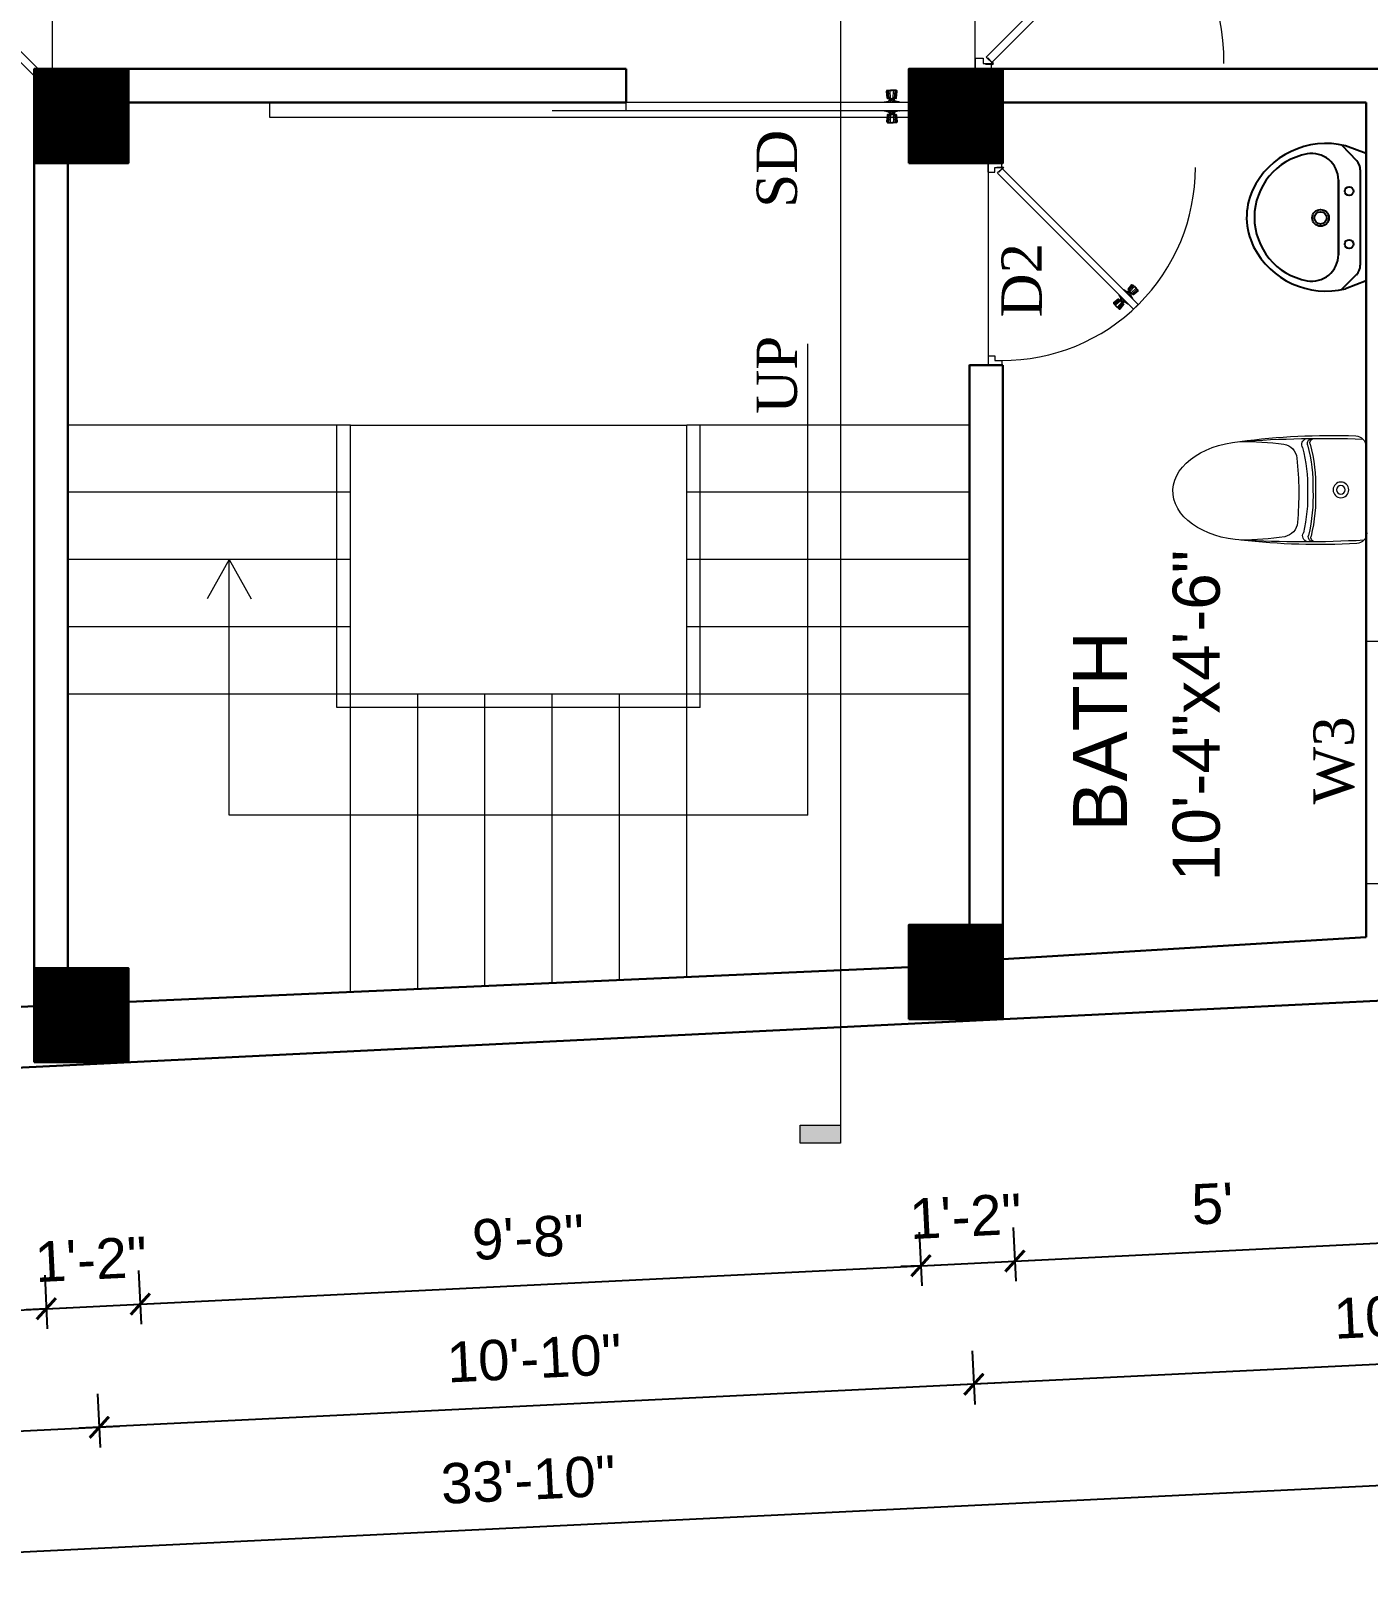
# Model space of a CAD drawing. Header units: inches. Extents: x -4737 to 13205, y 2479 to 13285.
# Drawn here: x -4536.9 to -4338.1, y 11182.7 to 11411.5 of the extents above; entities that cross this region are included whole.
import ezdxf
from ezdxf.enums import TextEntityAlignment as Align

# ---------------------------------------------------------------- set-up
doc = ezdxf.new("R2010")
doc.units = ezdxf.units.IN
doc.header["$MEASUREMENT"] = 0
doc.linetypes.add('HIDDEN2', pattern=[0.1875, 0.125, -0.0625])
for name, color, linetype, lineweight in [('A-FURN', 9, 'Continuous', 5), ('Door', 205, 'Continuous', 13), ('hatch-.09', 8, 'Continuous', 9), ('Label', 7, 'Continuous', 13), ('ns_DIMS', 1, 'Continuous', 0), ('ns_DIMS @ 1', 1, 'Continuous', 0), ('ns_TEXT', 7, 'Continuous', 13), ('PUERTAS', 7, 'Continuous', 9), ('stair', 201, 'Continuous', 13), ('Text', 7, 'Continuous', 13), ('WALL', 12, 'Continuous', 30), ('wall2', 1, 'Continuous', 15)]:
    doc.layers.add(name, color=color, linetype=linetype, lineweight=lineweight)
doc.layers.add('furniture', color=253, linetype='Continuous')
doc.styles.add('arial 1000', font='arial.ttf')
doc.styles.add('dim', font='arial.ttf', dxfattribs={"height": 7})
doc.styles.get("Standard").update_dxf_attribs({"font": 'arial.ttf'})
doc.styles.add('Tahoma', font='tahoma.ttf')
doc.dimstyles.new("1-8'", dxfattribs={"dimtxt": 6, "dimasz": 3, "dimexe": 3, "dimexo": 6, "dimgap": 4, "dimtad": 1, "dimdec": 0, "dimzin": 0, "dimdsep": 46, "dimlunit": 4, "dimtxsty": 'arial 1000', "dimblk": 'ARCHTICK', "dimcen": 8, "dimdle": 3, "dimclrt": 7, "dimazin": 0, "dimtfac": 1, "dimtdec": 0, "dimtix": 1, "dimtmove": 2, "dimatfit": 3, "dimfxl": 5, "dimfxlon": 1, "dimarcsym": 0})

# ---------------------------------------------------------------- blocks, each defined once
blk = doc.blocks.new('2ft6in')
at = {"layer": 'PUERTAS', "color": 2}
for p, q in [((0.84, 2.1), (21.02, 22.28)), ((21.71, 21.6), (1.47, 1.37)), ((18.33, 21.76), (18.31, 21.77)), ((21.71, 21.6), (21.02, 22.28)), ((21.18, 18.9), (21.2, 18.89)), ((0, 2), (0, 0)), ((0.6, 2), (0, 2)), ((1.33, 0), (0, 0)), ((0.6, 1.26), (0.6, 2.04)), ((0.67, 1.26), (0.6, 1.26)), ((0.67, 1.26), (0.67, 2.01)), ((0.67, 1), (0.67, 1.26)), ((1.33, 1), (0.67, 1)), ((1.31, 1.53), (0.79, 2.06)), ((1.36, 1.58), (0.81, 2.12)), ((1.36, 1.58), (1.31, 1.53)), ((1.47, 1.37), (1.31, 1.53)), ((1.33, 0), (1.33, 1)), ((28.67, 0), (28.67, 1)), ((28.67, 1), (29.33, 1)), ((28.67, 0), (30, 0)), ((29.33, 1), (29.33, 2)), ((29.33, 2), (30, 2)), ((30, 0), (30, 2))]:
    blk.add_line(p, q, dxfattribs=at)
at = {"layer": 'PUERTAS', "color": 8}
for p, q in [((18.81, 20.78), (18.04, 21.4)), ((18.86, 20.83), (18.08, 21.46)), ((18.95, 20.92), (18.2, 21.58)), ((18.44, 21.9), (18.31, 21.77)), ((19.07, 21.03), (18.34, 21.72)), ((18.44, 21.9), (18.56, 22.02)), ((18.58, 22.01), (18.56, 22.02)), ((19.3, 21.26), (18.61, 22)), ((19.42, 21.38), (18.75, 22.14)), ((19.51, 21.48), (18.88, 22.26)), ((18.91, 20.27), (19.19, 20.69)), ((19.55, 21.53), (18.93, 22.3)), ((19.13, 20.8), (19.03, 20.9)), ((19.15, 20.82), (19.05, 20.92)), ((19.09, 20.44), (19.25, 20.76)), ((19.19, 20.87), (19.1, 20.96)), ((19.25, 20.93), (19.16, 21.02)), ((19.28, 20.63), (19.32, 20.83)), ((19.4, 21.08), (19.31, 21.17)), ((19.47, 21.15), (19.38, 21.24)), ((19.43, 20.78), (19.4, 20.9)), ((19.51, 21.19), (19.42, 21.28)), ((19.55, 20.91), (19.43, 20.94)), ((19.53, 21.21), (19.44, 21.3)), ((19.7, 21.06), (19.51, 21.01)), ((19.89, 21.24), (19.58, 21.08)), ((20.07, 21.42), (19.64, 21.15)), ((20.85, 20.64), (20.57, 20.22)), ((19.69, 19.49), (20.12, 19.76)), ((19.87, 19.67), (20.18, 19.83)), ((20.06, 19.85), (20.25, 19.9)), ((20.21, 20), (20.33, 19.97)), ((20.21, 19.38), (20.83, 18.61)), ((20.23, 19.7), (20.32, 19.61)), ((20.25, 19.72), (20.34, 19.63)), ((20.25, 19.43), (20.88, 18.65)), ((20.29, 19.76), (20.38, 19.67)), ((20.33, 20.13), (20.36, 20.01)), ((20.34, 19.53), (21, 18.77)), ((20.36, 19.83), (20.45, 19.74)), ((20.48, 20.28), (20.44, 20.08)), ((20.46, 19.64), (21.14, 18.91)), ((20.5, 19.98), (20.6, 19.89)), ((20.67, 20.47), (20.51, 20.15)), ((20.57, 20.04), (20.66, 19.95)), ((20.61, 20.09), (20.7, 19.99)), ((20.63, 20.11), (20.72, 20.01)), ((20.69, 19.87), (21.42, 19.19)), ((20.81, 19.99), (21.56, 19.33)), ((20.9, 20.08), (21.68, 19.45)), ((20.95, 20.13), (21.72, 19.51)), ((21.32, 19.01), (21.2, 18.89)), ((21.32, 19.01), (21.44, 19.14)), ((21.43, 19.15), (21.44, 19.14)), ((0, 0), (30, 0))]:
    blk.add_line(p, q, dxfattribs=at)
at = {"layer": 'PUERTAS', "color": 1}
for p, q in [((18.06, 21.44), (18.48, 21.86)), ((18.74, 20.79), (18.06, 21.34)), ((18.08, 21.51), (18.45, 21.88)), ((18.11, 21.49), (18.08, 21.51)), ((18.82, 22.25), (18.45, 21.88)), ((18.9, 22.28), (18.48, 21.86)), ((18.84, 22.23), (18.82, 22.25)), ((18.83, 20.8), (19.18, 21.15)), ((18.92, 20.89), (18.93, 20.88)), ((19.54, 21.59), (18.99, 22.27)), ((19.02, 20.88), (19.24, 21.1)), ((19.12, 20.8), (19.03, 20.89)), ((19.1, 20.7), (19.11, 20.69)), ((19.1, 20.6), (19.1, 20.6)), ((19.11, 20.79), (19.33, 21.01)), ((19.54, 21.5), (19.18, 21.15)), ((19.45, 21.31), (19.24, 21.1)), ((19.55, 21.22), (19.33, 21.01)), ((19.45, 21.41), (19.45, 21.41)), ((19.54, 21.22), (19.45, 21.31)), ((19.64, 21.23), (19.64, 21.23)), ((19.74, 21.24), (19.73, 21.23)), ((20.12, 21.49), (19.74, 21.24)), ((20.22, 21.48), (20.22, 21.49)), ((20.91, 20.7), (20.66, 20.31)), ((20.91, 20.8), (20.91, 20.79)), ((18.84, 20.21), (19.1, 20.6)), ((18.85, 20.11), (18.84, 20.12)), ((19.53, 19.43), (19.54, 19.42)), ((19.64, 19.42), (20.02, 19.67)), ((20.02, 19.67), (20.03, 19.68)), ((20.12, 19.68), (20.12, 19.68)), ((20.21, 19.69), (20.43, 19.9)), ((20.22, 19.41), (20.57, 19.76)), ((20.22, 19.69), (20.31, 19.6)), ((20.22, 19.32), (20.76, 18.64)), ((20.31, 19.6), (20.52, 19.81)), ((20.31, 19.5), (20.31, 19.5)), ((20.65, 20.12), (20.43, 19.9)), ((20.74, 20.03), (20.52, 19.81)), ((20.93, 20.11), (20.57, 19.76)), ((20.64, 20.11), (20.73, 20.02)), ((20.66, 20.31), (20.65, 20.31)), ((20.65, 20.21), (20.65, 20.22)), ((20.84, 20.02), (20.83, 20.03)), ((20.86, 18.63), (21.28, 19.05)), ((20.91, 18.68), (20.94, 18.66)), ((20.94, 18.66), (21.31, 19.03)), ((21.02, 20.12), (21.7, 19.57)), ((21.7, 19.47), (21.28, 19.05)), ((21.67, 19.4), (21.31, 19.03)), ((21.65, 19.42), (21.67, 19.4))]:
    blk.add_line(p, q, dxfattribs=at)
at = {"layer": 'PUERTAS', "color": 2}
for radius in [0.129, 0.0627]:
    blk.add_circle((0.68, 2.14), radius, dxfattribs=at)
at = {"layer": 'PUERTAS', "color": 8}
blk.add_arc((0.68, 2.14), 28.65, 359.7285, 90.0333, dxfattribs=at)
at = {"layer": 'PUERTAS', "color": 1}
for centre, start, end in [((18.78, 20.84), 231.0764, 315), ((18.94, 22.23), 38.9236, 135), ((18.97, 20.93), 225, 315), ((19.16, 20.74), 135, 219.7428), ((19.06, 20.65), 315, 39.7428), ((19.4, 21.36), 315, 45), ((19.49, 21.55), 315, 38.9236), ((19.6, 21.18), 50.2572, 135), ((19.68, 21.28), 230.2572, 315), ((20.17, 21.44), 45, 135), ((20.87, 20.75), 315, 45), ((18.89, 20.16), 135, 225), ((19.59, 19.47), 225, 315), ((20.07, 19.63), 50.2572, 135), ((20.16, 19.73), 230.2572, 315), ((20.27, 19.36), 135, 218.9236), ((20.35, 19.55), 135, 225), ((20.7, 20.26), 135, 219.7428), ((20.6, 20.17), 315, 39.7428), ((20.78, 19.98), 45, 135), ((20.82, 18.68), 218.9236, 315), ((20.98, 20.07), 51.0764, 135), ((21.65, 19.52), 315, 51.0764)]:
    blk.add_arc(centre, 0.0667, start, end, dxfattribs=at)
blk = doc.blocks.new('*U33')
at = {"color": 3, "xscale": -1}
blk.add_blockref('2ft6in', (42, 0), dxfattribs=at)
blk = doc.blocks.new('3ft')
at = {"layer": 'PUERTAS', "color": 2}
for p, q in [((1.01, 2.52), (25.23, 26.74)), ((26.05, 25.92), (1.77, 1.64)), ((21.99, 26.11), (21.98, 26.13)), ((26.05, 25.92), (25.23, 26.74)), ((25.42, 22.68), (25.43, 22.67)), ((0, 2.4), (0, 0)), ((0.72, 2.4), (0, 2.4)), ((0.72, 1.52), (0.72, 2.44)), ((0.8, 1.52), (0.8, 2.41)), ((1.57, 1.84), (0.94, 2.47)), ((1.63, 1.89), (0.97, 2.55)), ((35.2, 1.2), (35.2, 2.4)), ((35.2, 2.4), (36, 2.4)), ((36, 0), (36, 2.4)), ((1.6, 0), (0, 0)), ((0.8, 1.52), (0.72, 1.52)), ((0.8, 1.2), (0.8, 1.52)), ((1.6, 1.2), (0.8, 1.2)), ((1.63, 1.89), (1.57, 1.84)), ((1.77, 1.64), (1.57, 1.84)), ((1.6, 0), (1.6, 1.2)), ((34.4, 0), (34.4, 1.2)), ((34.4, 1.2), (35.2, 1.2)), ((34.4, 0), (36, 0))]:
    blk.add_line(p, q, dxfattribs=at)
at = {"layer": 'PUERTAS', "color": 8}
for p, q in [((22.57, 24.94), (21.65, 25.68)), ((22.63, 24.99), (21.69, 25.75)), ((22.74, 25.1), (21.84, 25.9)), ((22.13, 26.28), (21.98, 26.13)), ((22.88, 25.24), (22.01, 26.06)), ((22.13, 26.28), (22.27, 26.42)), ((22.29, 26.41), (22.27, 26.42)), ((23.16, 25.52), (22.34, 26.39)), ((23.3, 25.66), (22.5, 26.56)), ((23.41, 25.77), (22.65, 26.71)), ((23.46, 25.83), (22.72, 26.75)), ((23.11, 25.12), (22.99, 25.23)), ((23.28, 25.3), (23.17, 25.41)), ((23.36, 25.37), (23.25, 25.49)), ((23.41, 25.43), (23.3, 25.54)), ((23.44, 25.45), (23.33, 25.56)), ((23.64, 25.27), (23.41, 25.22)), ((23.87, 25.49), (23.49, 25.3)), ((24.08, 25.71), (23.57, 25.38)), ((22.69, 24.32), (23.02, 24.83)), ((22.95, 24.96), (22.84, 25.07)), ((22.98, 24.99), (22.86, 25.1)), ((23.03, 25.04), (22.91, 25.15)), ((22.91, 24.53), (23.1, 24.91)), ((23.13, 24.76), (23.18, 24.99)), ((23.31, 24.94), (23.28, 25.08)), ((23.46, 25.09), (23.32, 25.13)), ((23.63, 23.38), (24.14, 23.72)), ((23.84, 23.6), (24.22, 23.79)), ((24.07, 23.82), (24.3, 23.88)), ((24.25, 24), (24.39, 23.97)), ((24.25, 23.26), (24.99, 22.34)), ((24.27, 23.64), (24.38, 23.53)), ((24.3, 23.67), (24.41, 23.56)), ((24.3, 23.32), (25.06, 22.38)), ((24.35, 23.72), (24.46, 23.61)), ((24.4, 24.15), (24.43, 24.01)), ((24.41, 23.43), (25.2, 22.53)), ((24.43, 23.8), (24.54, 23.69)), ((24.58, 24.33), (24.52, 24.1)), ((24.55, 23.57), (25.37, 22.7)), ((24.6, 23.97), (24.72, 23.86)), ((24.8, 24.56), (24.61, 24.18)), ((25.02, 24.77), (24.68, 24.26)), ((24.68, 24.05), (24.79, 23.94)), ((24.73, 24.1), (24.85, 23.99)), ((24.76, 24.13), (24.87, 24.02)), ((24.83, 23.85), (25.7, 23.03)), ((24.97, 23.99), (25.87, 23.2)), ((25.08, 24.1), (26.02, 23.34)), ((25.14, 24.15), (26.06, 23.41)), ((25.58, 22.82), (25.73, 22.97)), ((25.72, 22.98), (25.73, 22.97)), ((25.58, 22.82), (25.43, 22.67)), ((0, 0), (36, 0))]:
    blk.add_line(p, q, dxfattribs=at)
at = {"layer": 'PUERTAS', "color": 1}
for p, q in [((21.67, 25.73), (22.17, 26.23)), ((22.49, 24.95), (21.67, 25.61)), ((21.7, 25.82), (22.14, 26.26)), ((21.73, 25.79), (21.7, 25.82)), ((22.58, 26.7), (22.14, 26.26)), ((22.67, 26.73), (22.17, 26.23)), ((22.61, 26.67), (22.58, 26.7)), ((22.6, 24.96), (23.02, 25.38)), ((23.45, 25.91), (22.79, 26.73)), ((22.82, 25.06), (23.08, 25.32)), ((22.93, 24.94), (23.19, 25.21)), ((23.44, 25.81), (23.02, 25.38)), ((23.34, 25.58), (23.08, 25.32)), ((23.46, 25.47), (23.19, 25.21)), ((23.33, 25.7), (23.34, 25.69)), ((23.45, 25.46), (23.33, 25.57)), ((23.57, 25.47), (23.57, 25.47)), ((24.15, 25.79), (23.68, 25.48)), ((23.68, 25.48), (23.68, 25.48)), ((24.27, 25.78), (24.26, 25.79)), ((22.61, 24.25), (22.92, 24.72)), ((22.62, 24.13), (22.61, 24.14)), ((22.7, 25.07), (22.71, 25.06)), ((22.94, 24.95), (22.83, 25.07)), ((22.92, 24.72), (22.92, 24.72)), ((22.93, 24.84), (22.93, 24.83)), ((23.44, 23.31), (23.45, 23.3)), ((23.56, 23.3), (24.03, 23.61)), ((24.03, 23.61), (24.03, 23.62)), ((24.14, 23.62), (24.14, 23.62)), ((24.25, 23.62), (24.51, 23.89)), ((24.26, 23.29), (24.69, 23.71)), ((24.26, 23.63), (24.37, 23.52)), ((24.26, 23.18), (24.92, 22.37)), ((24.37, 23.52), (24.63, 23.77)), ((24.37, 23.4), (24.37, 23.4)), ((24.78, 24.15), (24.51, 23.89)), ((24.89, 24.03), (24.63, 23.77)), ((25.11, 24.14), (24.69, 23.71)), ((24.77, 24.14), (24.88, 24.03)), ((24.79, 24.38), (24.78, 24.37)), ((24.78, 24.26), (24.78, 24.26)), ((25.1, 24.84), (24.79, 24.38)), ((25, 24.03), (25, 24.03)), ((25.09, 24.96), (25.1, 24.95)), ((25.22, 24.14), (26.03, 23.48)), ((26.04, 23.37), (25.54, 22.86)), ((26.01, 23.27), (25.57, 22.83)), ((25.98, 23.3), (26.01, 23.27)), ((25.04, 22.36), (25.54, 22.86)), ((25.1, 22.42), (25.13, 22.39)), ((25.13, 22.39), (25.57, 22.83))]:
    blk.add_line(p, q, dxfattribs=at)
at = {"layer": 'PUERTAS', "color": 2}
for radius in [0.155, 0.0752]:
    blk.add_circle((0.82, 2.56), radius, dxfattribs=at)
at = {"layer": 'PUERTAS', "color": 8}
blk.add_arc((0.82, 2.56), 34.38, 359.7285, 90.0333, dxfattribs=at)
at = {"layer": 'PUERTAS', "color": 1}
for centre, start, end in [((22.73, 26.68), 38.9236, 135), ((23.28, 25.63), 315, 45), ((23.39, 25.86), 315, 38.9236), ((23.51, 25.41), 50.2572, 135), ((23.62, 25.53), 230.2572, 315), ((24.2, 25.73), 45, 135), ((22.54, 25.01), 231.0764, 315), ((22.67, 24.2), 135, 225), ((22.77, 25.12), 225, 315), ((22.99, 24.89), 135, 219.7428), ((22.87, 24.78), 315, 39.7428), ((23.51, 23.36), 225, 315), ((24.09, 23.56), 50.2572, 135), ((24.2, 23.68), 230.2572, 315), ((24.32, 23.23), 135, 218.9236), ((24.42, 23.46), 135, 225), ((24.84, 24.31), 135, 219.7428), ((24.72, 24.21), 315, 39.7428), ((24.94, 23.98), 45, 135), ((25.04, 24.89), 315, 45), ((25.17, 24.08), 51.0764, 135), ((25.98, 23.42), 315, 51.0764), ((24.98, 22.42), 218.9236, 315)]:
    blk.add_arc(centre, 0.08, start, end, dxfattribs=at)
blk = doc.blocks.new('*U36')
at = {"color": 3}
blk.add_blockref('3ft', (0, 0), dxfattribs=at)
blk = doc.blocks.new('A$C2BC6131C')
at = {"layer": 'A-FURN', "color": 8}
for p in [(0, 163.5), (0, -163.5)]:
    blk.add_line(p, (0, 0), dxfattribs=at)
for radius in [29.6, 16.1]:
    blk.add_circle((95.9, 0), radius, dxfattribs=at)
for centre, radius, start, end in [((40, 163.5), 40, 92.59988, 180), ((197, -4116.4), 4311.6, 86.30057, 92.47118), ((155.1, -2371.3), 2577.4, 82.86641, 92.59988), ((201.9, 176.4), 18.8, 342.35932, 95.93155), ((192.7, 178.4), 18.2, 343.38126, 66.47238), ((217.8, 172), 24.1, 332.20328, 71.94045), ((320.7, 115.7), 60, 100.47011, 174.60795), ((468.5, -913.5), 1099.7, 89.65189, 98.29697), ((793.4, 23.7), 602, 165.61847, 182.25332), ((793.4, 23.7), 592, 165.61847, 182.25332), ((773.9, 23.7), 552, 165.61847, 182.45753), ((1633.1, -8.2), 1378.2, 174.60795, 179.65911), ((1633.1, 8.2), 1378.2, 180.34089, 185.39205), ((793.4, -23.7), 602, 177.74668, 194.38153), ((793.4, -23.7), 592, 177.74668, 194.38153), ((773.9, -23.7), 552, 177.54247, 194.38153), ((40, -163.5), 40, 180, 267.40012), ((201.9, -176.4), 18.8, 264.06845, 17.64068), ((192.7, -178.4), 18.2, 293.52762, 16.61874), ((217.8, -172), 24.1, 288.05955, 27.79672), ((320.7, -115.7), 60, 185.39205, 259.52989), ((197, 4116.4), 4311.6, 267.52882, 273.69943), ((155.1, 2371.3), 2577.4, 267.40012, 277.13359), ((468.5, 913.5), 1099.7, 261.70303, 270.34811)]:
    blk.add_arc(centre, radius, start, end, dxfattribs=at)
blk.add_ellipse((440.7, 0), major_axis=(-289.3, 0), ratio=0.648116, start_param=1.570796, end_param=4.592942, dxfattribs=at)
blk = doc.blocks.new('A$C2C8E2855')
at = {"color": 3}
for p, q in [((76.7, -153.7), (18.7, -208.2)), ((49.5, -117.7), (20, -196.2)), ((530.2, -117.7), (49.5, -117.7)), ((52.4, -117.7), (529.2, -117.7)), ((110.9, -140.2), (470.9, -140.2)), ((506.5, -155.1), (563.4, -212.8)), ((530.2, -117.7), (559.7, -196.2)), ((149.1, -222.9), (431, -222.9)), ((431, -222.9), (149.1, -222.9))]:
    blk.add_line(p, q, dxfattribs=at)
for centre, radius in [((190.8, -182.7), 16.3), ((390.8, -182.7), 16.3), ((292.2, -290.1), 31.6), ((292.2, -290.1), 23)]:
    blk.add_circle(centre, radius, dxfattribs=at)
for centre, radius, start, end in [((110.9, -190.2), 50, 90, 133.18096), ((470.9, -190.2), 50, 44.56072, 90), ((318.3, -269.6), 307.1, 166.17513, 244.72963), ((149.1, -322.9), 100, 90, 190.56023), ((261.4, -269.6), 307.1, 297.06391, 13.82487), ((431, -322.9), 100, 349.43977, 90), ((290.1, -296.6), 243.4, 190.56023, 349.43977), ((289.7, -319.1), 250.2, 245.80711, 296.46282), ((318.3, -269.6), 307.1, 266.58899, 266.59358)]:
    blk.add_arc(centre, radius, start, end, dxfattribs=at)
at = {"color": 3, "width": 0.8, "flags": 9}
for tag in ['XSIZE', 'YSIZE']:
    blk.add_attdef(tag, (289.9, -117.7), '', height=0.5, dxfattribs=at)
blk = doc.blocks.new('*U53')
blk.add_hatch(color=256).paths.add_polyline_path([(-7.7473, 0.125), (-7.6914, 0.125), (-7.6914, 0), (-7.7473, 0)])
at = {"linetype": 'HIDDEN2', "ltscale": 100}
blk.add_line((-0.3125, 0), (-7.7473, 0), dxfattribs=at)
blk.add_lwpolyline([(-7.7473, 0.125), (-7.6914, 0.125), (-7.6914, 0), (-7.7473, 0)], close=True)
at = {"style": 'Tahoma', "flags": 8}
blk.add_attdef('VIEWNUMBER', text='', height=0.125, dxfattribs=at).set_placement((0, 0), align=Align.BOTTOM_CENTER)
blk.add_attdef('SHEETNUMBER', text='', height=0.125, dxfattribs=at).set_placement((0, -0.0625), align=Align.TOP_CENTER)
blk = doc.blocks.new('_ArchTick')
at = {"color": 0, "const_width": 0.15}
blk.add_lwpolyline([(-0.5, -0.5), (0.5, 0.5)], dxfattribs=at)
blk = doc.blocks.new('*D1210')
at = {"layer": 'Defpoints', "color": 0, "transparency": 16777216}
for p in [(-4536.36, 11258.17), (-4654.87, 11251.65), (-4534.56, 11221.53)]:
    blk.add_point(p, dxfattribs=at)
at = {"layer": 'ns_DIMS', "color": 0, "lineweight": -2, "transparency": 16777216}
for p, q in [((-4534.8, 11226.52), (-4534.41, 11218.53)), ((-4656.1, 11215.54), (-4531.56, 11221.68)), ((-4653.35, 11220.68), (-4652.95, 11212.69))]:
    blk.add_line(p, q, dxfattribs=at)
at = {"layer": 'ns_DIMS', "color": 0, "lineweight": -2, "transparency": 16777216, "xscale": 3, "yscale": 3, "zscale": 3}
for p, rotation in [((-4534.56, 11221.53), 2.820296018542306), ((-4653.1, 11215.69), 182.8202960185423)]:
    blk.add_blockref('_ArchTick', p, dxfattribs=dict(at, rotation=rotation))
at = {"layer": 'ns_DIMS', "color": 7, "transparency": 16777216, "insert": (-4594.18, 11225.67), "char_height": 6, "attachment_point": 5, "rotation": 2.8203, "style": 'arial 1000'}
blk.add_mtext('9\'-11"', dxfattribs=at)
blk = doc.blocks.new('*D1211')
at = {"layer": 'Defpoints', "color": 0, "transparency": 16777216}
for p in [(-4536.36, 11258.17), (-4522.36, 11258.17), (-4520.59, 11222.22)]:
    blk.add_point(p, dxfattribs=at)
at = {"layer": 'ns_DIMS', "color": 0, "lineweight": -2, "transparency": 16777216}
for p, q in [((-4534.8, 11226.52), (-4534.41, 11218.53)), ((-4520.84, 11227.21), (-4520.45, 11219.22)), ((-4534.56, 11221.53), (-4537.56, 11221.38)), ((-4534.56, 11221.53), (-4520.59, 11222.22)), ((-4520.59, 11222.22), (-4517.6, 11222.37))]:
    blk.add_line(p, q, dxfattribs=at)
at = {"layer": 'ns_DIMS', "color": 0, "lineweight": -2, "transparency": 16777216, "xscale": 3, "yscale": 3, "zscale": 3}
for p, rotation in [((-4534.56, 11221.53), 2.820296018542328), ((-4520.59, 11222.22), 182.8202960185423)]:
    blk.add_blockref('_ArchTick', p, dxfattribs=dict(at, rotation=rotation))
at = {"layer": 'ns_DIMS', "color": 7, "transparency": 16777216, "insert": (-4527.92, 11228.88), "char_height": 6, "attachment_point": 5, "rotation": 2.8203, "style": 'arial 1000'}
blk.add_mtext('1\'-2"', dxfattribs=at)
blk = doc.blocks.new('*D1212')
at = {"layer": 'Defpoints', "color": 0, "transparency": 16777216}
for p in [(-4406.36, 11264.58), (-4522.36, 11258.17), (-4404.56, 11227.93)]:
    blk.add_point(p, dxfattribs=at)
at = {"layer": 'ns_DIMS', "color": 0, "lineweight": -2, "transparency": 16777216}
for p, q in [((-4404.8, 11232.93), (-4404.41, 11224.94)), ((-4523.59, 11222.07), (-4401.56, 11228.08)), ((-4520.84, 11227.21), (-4520.45, 11219.22))]:
    blk.add_line(p, q, dxfattribs=at)
at = {"layer": 'ns_DIMS', "color": 0, "lineweight": -2, "transparency": 16777216, "xscale": 3, "yscale": 3, "zscale": 3}
for p, rotation in [((-4404.56, 11227.93), 2.820296018542306), ((-4520.59, 11222.22), 182.8202960185423)]:
    blk.add_blockref('_ArchTick', p, dxfattribs=dict(at, rotation=rotation))
at = {"layer": 'ns_DIMS', "color": 7, "transparency": 16777216, "insert": (-4462.92, 11232.13), "char_height": 6, "attachment_point": 5, "rotation": 2.8203, "style": 'arial 1000'}
blk.add_mtext('9\'-8"', dxfattribs=at)
blk = doc.blocks.new('*D1213')
at = {"layer": 'Defpoints', "color": 0, "transparency": 16777216}
for p in [(-4406.36, 11264.58), (-4392.36, 11264.58), (-4390.59, 11228.62)]:
    blk.add_point(p, dxfattribs=at)
at = {"layer": 'ns_DIMS', "color": 0, "lineweight": -2, "transparency": 16777216}
for p, q in [((-4404.8, 11232.93), (-4404.41, 11224.94)), ((-4390.84, 11233.62), (-4390.45, 11225.63)), ((-4404.56, 11227.93), (-4407.56, 11227.79)), ((-4404.56, 11227.93), (-4390.59, 11228.62)), ((-4390.59, 11228.62), (-4387.6, 11228.77))]:
    blk.add_line(p, q, dxfattribs=at)
at = {"layer": 'ns_DIMS', "color": 0, "lineweight": -2, "transparency": 16777216, "xscale": 3, "yscale": 3, "zscale": 3}
for p, rotation in [((-4390.59, 11228.62), 182.8202960185423), ((-4404.56, 11227.93), 2.820296018542328)]:
    blk.add_blockref('_ArchTick', p, dxfattribs=dict(at, rotation=rotation))
at = {"layer": 'ns_DIMS', "color": 7, "transparency": 16777216, "insert": (-4397.92, 11235.28), "char_height": 6, "attachment_point": 5, "rotation": 2.8203, "style": 'arial 1000'}
blk.add_mtext('1\'-2"', dxfattribs=at)
blk = doc.blocks.new('*D1214')
at = {"layer": 'Defpoints', "color": 0, "transparency": 16777216}
for p in [(-4333.36, 11277.09), (-4392.36, 11264.58), (-4331.11, 11231.55)]:
    blk.add_point(p, dxfattribs=at)
at = {"layer": 'ns_DIMS', "color": 0, "lineweight": -2, "transparency": 16777216}
for p, q in [((-4331.36, 11236.55), (-4330.96, 11228.56)), ((-4390.84, 11233.62), (-4390.45, 11225.63)), ((-4393.59, 11228.47), (-4328.12, 11231.7))]:
    blk.add_line(p, q, dxfattribs=at)
at = {"layer": 'ns_DIMS', "color": 0, "lineweight": -2, "transparency": 16777216, "xscale": 3, "yscale": 3, "zscale": 3}
for p, rotation in [((-4331.11, 11231.55), 2.820296018542306), ((-4390.59, 11228.62), 182.8202960185423)]:
    blk.add_blockref('_ArchTick', p, dxfattribs=dict(at, rotation=rotation))
at = {"layer": 'ns_DIMS', "color": 7, "transparency": 16777216, "insert": (-4361.2, 11237.13), "char_height": 6, "attachment_point": 5, "rotation": 2.8203, "style": 'arial 1000'}
blk.add_mtext("5'", dxfattribs=at)
blk = doc.blocks.new('*D1217')
at = {"layer": 'Defpoints', "color": 0, "transparency": 16777216}
for p in [(-4270.36, 11270.93), (-4399.36, 11264.58), (-4396.69, 11210.3)]:
    blk.add_point(p, dxfattribs=at)
at = {"layer": 'ns_DIMS', "color": 0, "lineweight": -2, "transparency": 16777216}
for p, q in [((-4267.94, 11221.65), (-4267.54, 11213.66)), ((-4264.69, 11216.8), (-4399.69, 11210.15)), ((-4396.94, 11215.29), (-4396.54, 11207.3))]:
    blk.add_line(p, q, dxfattribs=at)
at = {"layer": 'ns_DIMS', "color": 0, "lineweight": -2, "transparency": 16777216, "xscale": 3, "yscale": 3, "zscale": 3}
for p, rotation in [((-4267.69, 11216.66), 2.820296018637451), ((-4396.69, 11210.3), 182.8202960186374)]:
    blk.add_blockref('_ArchTick', p, dxfattribs=dict(at, rotation=rotation))
at = {"layer": 'ns_DIMS', "color": 7, "transparency": 16777216, "insert": (-4332.54, 11220.53), "char_height": 6, "attachment_point": 5, "rotation": 2.8203, "style": 'arial 1000'}
blk.add_mtext('10\'-9"', dxfattribs=at)
blk = doc.blocks.new('*D1218')
at = {"layer": 'Defpoints', "color": 0, "transparency": 16777216}
for p in [(-4263.36, 11270.93), (-4668.87, 11250.96), (-4665.33, 11179.04)]:
    blk.add_point(p, dxfattribs=at)
at = {"layer": 'ns_DIMS', "color": 0, "lineweight": -2, "transparency": 16777216}
for p, q in [((-4260.07, 11204.01), (-4259.67, 11196.02)), ((-4256.83, 11199.17), (-4668.33, 11178.9)), ((-4665.58, 11184.04), (-4665.18, 11176.05))]:
    blk.add_line(p, q, dxfattribs=at)
at = {"layer": 'ns_DIMS', "color": 0, "lineweight": -2, "transparency": 16777216, "xscale": 3, "yscale": 3, "zscale": 3}
for p, rotation in [((-4259.82, 11199.02), 2.820296018637851), ((-4665.33, 11179.04), 182.8202960186379)]:
    blk.add_blockref('_ArchTick', p, dxfattribs=dict(at, rotation=rotation))
at = {"layer": 'ns_DIMS', "color": 7, "transparency": 16777216, "insert": (-4462.92, 11196.09), "char_height": 6, "attachment_point": 5, "rotation": 2.8203, "style": 'arial 1000'}
blk.add_mtext('33\'-10"', dxfattribs=at)
blk = doc.blocks.new('*D1219')
at = {"layer": 'Defpoints', "color": 0, "transparency": 16777216}
for p in [(-4399.36, 11264.58), (-4529.36, 11258.17), (-4526.69, 11203.9)]:
    blk.add_point(p, dxfattribs=at)
at = {"layer": 'ns_DIMS', "color": 0, "lineweight": -2, "transparency": 16777216}
for p, q in [((-4396.94, 11215.29), (-4396.54, 11207.3)), ((-4393.69, 11210.45), (-4529.69, 11203.75)), ((-4526.94, 11208.89), (-4526.54, 11200.9))]:
    blk.add_line(p, q, dxfattribs=at)
at = {"layer": 'ns_DIMS', "color": 0, "lineweight": -2, "transparency": 16777216, "xscale": 3, "yscale": 3, "zscale": 3}
for p, rotation in [((-4396.69, 11210.3), 2.820296018542328), ((-4526.69, 11203.9), 182.8202960185423)]:
    blk.add_blockref('_ArchTick', p, dxfattribs=dict(at, rotation=rotation))
at = {"layer": 'ns_DIMS', "color": 7, "transparency": 16777216, "insert": (-4462.04, 11214.15), "char_height": 6, "attachment_point": 5, "rotation": 2.8203, "style": 'arial 1000'}
blk.add_mtext('10\'-10"', dxfattribs=at)
blk = doc.blocks.new('*D1220')
at = {"layer": 'Defpoints', "color": 0, "transparency": 16777216}
for p in [(-4529.36, 11258.17), (-4661.87, 11251.65), (-4659.2, 11197.37)]:
    blk.add_point(p, dxfattribs=at)
at = {"layer": 'ns_DIMS', "color": 0, "lineweight": -2, "transparency": 16777216}
for p, q in [((-4526.94, 11208.89), (-4526.54, 11200.9)), ((-4523.69, 11204.04), (-4662.19, 11197.22)), ((-4659.44, 11202.36), (-4659.05, 11194.37))]:
    blk.add_line(p, q, dxfattribs=at)
at = {"layer": 'ns_DIMS', "color": 0, "lineweight": -2, "transparency": 16777216, "xscale": 3, "yscale": 3, "zscale": 3}
for p, rotation in [((-4526.69, 11203.9), 2.820296018542328), ((-4659.2, 11197.37), 182.8202960185423)]:
    blk.add_blockref('_ArchTick', p, dxfattribs=dict(at, rotation=rotation))
at = {"layer": 'ns_DIMS', "color": 7, "transparency": 16777216, "insert": (-4593.29, 11207.64), "char_height": 6, "attachment_point": 5, "rotation": 2.8203, "style": 'arial 1000'}
blk.add_mtext('11\'-1"', dxfattribs=at)

msp = doc.modelspace()

# ---------------------------------------------------------------- hatches: boundary and pattern name
at = {"layer": 'hatch-.09'}
h = msp.add_hatch(dxfattribs=at)
h.set_pattern_fill('ANSI31', color=256, angle=90)
h.set_pattern_definition([(135, (-4246.22528, -4040.54795), (-0.0883883476, -0.0883883476), [])])
h.paths.add_polyline_path([(-4536.36, 11405.84), (-4536.36, 11391.84), (-4522.36, 11391.84), (-4522.36, 11405.84)])
h = msp.add_hatch(dxfattribs=at)
h.set_pattern_fill('ANSI31', color=256, angle=90)
h.set_pattern_definition([(135, (-4116.22528, -4040.54795), (-0.0883883476, -0.0883883476), [])])
h.paths.add_polyline_path([(-4406.36, 11405.84), (-4406.36, 11391.84), (-4392.36, 11391.84), (-4392.36, 11405.84)])
h = msp.add_hatch(dxfattribs=at)
h.set_pattern_fill('ANSI31', color=256, angle=90)
h.set_pattern_definition([(135, (-4116.22528, -4167.81016), (-0.0883883476, -0.0883883476), [])])
h.paths.add_polyline_path([(-4406.36, 11278.58), (-4406.36, 11264.58), (-4392.36, 11264.58), (-4392.36, 11278.58)])
h = msp.add_hatch(dxfattribs=at)
h.set_pattern_fill('ANSI31', color=256, angle=90)
h.set_pattern_definition([(135, (-4246.22528, -4174.21438), (-0.0883883476, -0.0883883476), [])])
h.paths.add_polyline_path([(-4536.36, 11272.17), (-4536.36, 11258.17), (-4522.36, 11258.17), (-4522.36, 11272.17)])

# ---------------------------------------------------------------- linework, layer by layer
at = {"layer": 'Door'}
msp.add_line((-4489.36, 11352.9), (-4439.36, 11352.9), dxfattribs=at)
msp.add_lwpolyline([(-4406.36, 11398.68), (-4406.36, 11400.84), (-4501.36, 11400.84), (-4501.36, 11398.68)], close=True, dxfattribs=at)
at = {"layer": 'ns_DIMS'}
for p, q in [((-4421.36, 11294.9), (-4421.36, 11365)), ((-4507.36, 11332.9), (-4510.63, 11327.09)), ((-4507.36, 11294.9), (-4507.36, 11332.9)), ((-4507.36, 11332.9), (-4504.1, 11327.09)), ((-4421.36, 11294.9), (-4507.36, 11294.9))]:
    msp.add_line(p, q, dxfattribs=at)
at = {"layer": 'PUERTAS', "color": 1}
for p, q in [((-4409.57, 11401.51), (-4409.68, 11402.55)), ((-4409.6, 11402.64), (-4408.89, 11402.64)), ((-4409.51, 11402.68), (-4408.89, 11402.68)), ((-4409.51, 11402.64), (-4409.51, 11402.68)), ((-4408.26, 11402.68), (-4408.89, 11402.68)), ((-4408.18, 11402.64), (-4408.89, 11402.64)), ((-4408.26, 11402.64), (-4408.26, 11402.68)), ((-4408.21, 11401.51), (-4408.1, 11402.55)), ((-4410.05, 11400.84), (-4410.05, 11400.85)), ((-4410.05, 11399.68), (-4410.05, 11399.67)), ((-4409.97, 11400.93), (-4409.43, 11401.04)), ((-4409.97, 11399.59), (-4409.43, 11399.48)), ((-4409.49, 11401.44), (-4408.89, 11401.44)), ((-4409.43, 11401.04), (-4409.42, 11401.04)), ((-4409.43, 11399.48), (-4409.42, 11399.48)), ((-4409.34, 11401.12), (-4409.34, 11401.12)), ((-4409.33, 11401.44), (-4409.33, 11401.43)), ((-4409.26, 11401.19), (-4408.89, 11401.19)), ((-4409.25, 11401.35), (-4408.89, 11401.35)), ((-4409.24, 11401.19), (-4409.24, 11401.35)), ((-4408.29, 11401.44), (-4408.89, 11401.44)), ((-4408.52, 11401.35), (-4408.89, 11401.35)), ((-4408.51, 11401.19), (-4408.89, 11401.19)), ((-4408.53, 11401.19), (-4408.53, 11401.35)), ((-4408.44, 11401.44), (-4408.44, 11401.43)), ((-4408.43, 11401.12), (-4408.43, 11401.12)), ((-4407.8, 11400.93), (-4408.35, 11401.04)), ((-4408.35, 11401.04), (-4408.35, 11401.04)), ((-4407.8, 11399.59), (-4408.35, 11399.48)), ((-4408.35, 11399.48), (-4408.35, 11399.48)), ((-4407.72, 11400.84), (-4407.72, 11400.85)), ((-4407.72, 11399.68), (-4407.72, 11399.67)), ((-4409.57, 11399.01), (-4409.68, 11397.97)), ((-4409.6, 11397.88), (-4408.89, 11397.88)), ((-4409.51, 11397.88), (-4409.51, 11397.84)), ((-4409.51, 11397.84), (-4408.89, 11397.84)), ((-4409.49, 11399.08), (-4408.89, 11399.08)), ((-4409.34, 11399.4), (-4409.34, 11399.41)), ((-4409.33, 11399.08), (-4409.33, 11399.09)), ((-4409.26, 11399.33), (-4408.89, 11399.33)), ((-4409.25, 11399.17), (-4408.89, 11399.17)), ((-4409.24, 11399.33), (-4409.24, 11399.17)), ((-4408.51, 11399.33), (-4408.89, 11399.33)), ((-4408.52, 11399.17), (-4408.89, 11399.17)), ((-4408.29, 11399.08), (-4408.89, 11399.08)), ((-4408.18, 11397.88), (-4408.89, 11397.88)), ((-4408.26, 11397.84), (-4408.89, 11397.84)), ((-4408.53, 11399.33), (-4408.53, 11399.17)), ((-4408.44, 11399.08), (-4408.44, 11399.09)), ((-4408.43, 11399.4), (-4408.43, 11399.41)), ((-4408.26, 11397.88), (-4408.26, 11397.84)), ((-4408.21, 11399.01), (-4408.1, 11397.97))]:
    msp.add_line(p, q, dxfattribs=at)
at = {"layer": 'PUERTAS', "color": 8}
for p, q in [((-4409.52, 11401.45), (-4409.64, 11402.63)), ((-4409.44, 11401.44), (-4409.57, 11402.64)), ((-4409.28, 11401.44), (-4409.36, 11402.64)), ((-4409.09, 11401.44), (-4409.12, 11402.64)), ((-4408.89, 11402.71), (-4409.1, 11402.71)), ((-4408.89, 11402.71), (-4408.68, 11402.71)), ((-4408.69, 11401.44), (-4408.65, 11402.64)), ((-4408.68, 11402.68), (-4408.68, 11402.71)), ((-4408.49, 11401.44), (-4408.41, 11402.64)), ((-4408.34, 11401.44), (-4408.21, 11402.64)), ((-4408.25, 11401.45), (-4408.13, 11402.63)), ((-4409.87, 11400.92), (-4409.27, 11401.05)), ((-4409.87, 11399.6), (-4409.27, 11399.47)), ((-4409.57, 11400.92), (-4409.16, 11401.05)), ((-4409.57, 11399.6), (-4409.16, 11399.47)), ((-4409.25, 11400.92), (-4409.04, 11401.05)), ((-4409.25, 11399.6), (-4409.04, 11399.47)), ((-4409.23, 11401.19), (-4409.23, 11401.35)), ((-4409.2, 11401.19), (-4409.2, 11401.35)), ((-4409.12, 11401.19), (-4409.12, 11401.35)), ((-4409.01, 11401.19), (-4409.01, 11401.35)), ((-4408.99, 11400.92), (-4408.92, 11401.05)), ((-4408.99, 11399.6), (-4408.92, 11399.47)), ((-4408.78, 11400.92), (-4408.86, 11401.05)), ((-4408.78, 11399.6), (-4408.86, 11399.47)), ((-4408.76, 11401.19), (-4408.76, 11401.35)), ((-4408.53, 11400.92), (-4408.73, 11401.05)), ((-4408.53, 11399.6), (-4408.73, 11399.47)), ((-4408.65, 11401.19), (-4408.65, 11401.35)), ((-4408.21, 11400.92), (-4408.61, 11401.05)), ((-4408.21, 11399.6), (-4408.61, 11399.47)), ((-4408.58, 11401.19), (-4408.58, 11401.35)), ((-4408.54, 11401.19), (-4408.54, 11401.35)), ((-4407.91, 11400.92), (-4408.5, 11401.05)), ((-4407.91, 11399.6), (-4408.5, 11399.47)), ((-4409.52, 11399.07), (-4409.64, 11397.9)), ((-4409.44, 11399.08), (-4409.57, 11397.88)), ((-4409.28, 11399.08), (-4409.36, 11397.88)), ((-4409.23, 11399.33), (-4409.23, 11399.17)), ((-4409.2, 11399.33), (-4409.2, 11399.17)), ((-4409.12, 11399.33), (-4409.12, 11399.17)), ((-4409.09, 11399.08), (-4409.12, 11397.88)), ((-4408.89, 11397.82), (-4409.1, 11397.82)), ((-4409.01, 11399.33), (-4409.01, 11399.17)), ((-4408.89, 11397.82), (-4408.68, 11397.82)), ((-4408.76, 11399.33), (-4408.76, 11399.17)), ((-4408.69, 11399.08), (-4408.65, 11397.88)), ((-4408.68, 11397.84), (-4408.68, 11397.82)), ((-4408.65, 11399.33), (-4408.65, 11399.17)), ((-4408.58, 11399.33), (-4408.58, 11399.17)), ((-4408.54, 11399.33), (-4408.54, 11399.17)), ((-4408.49, 11399.08), (-4408.41, 11397.88)), ((-4408.34, 11399.08), (-4408.21, 11397.88)), ((-4408.25, 11399.07), (-4408.13, 11397.9))]:
    msp.add_line(p, q, dxfattribs=at)
at = {"layer": 'PUERTAS', "color": 2}
for p, q in [((-4409.1, 11402.68), (-4409.1, 11402.71)), ((-4406.36, 11400.84), (-4459.36, 11400.84)), ((-4459.36, 11399.68), (-4406.36, 11399.68)), ((-4448.36, 11399.68), (-4448.36, 11400.84)), ((-4406.36, 11400.84), (-4406.36, 11399.68)), ((-4409.1, 11397.84), (-4409.1, 11397.82))]:
    msp.add_line(p, q, dxfattribs=at)
at = {"layer": 'PUERTAS', "color": 1}
for centre, start, end in [((-4409.6, 11402.56), 90, 186.0764), ((-4408.18, 11402.56), 353.9236, 90), ((-4409.97, 11400.85), 90, 180), ((-4409.97, 11399.67), 180, 270), ((-4409.49, 11401.52), 186.0764, 270), ((-4409.42, 11401.12), 270, 354.7428), ((-4409.42, 11399.4), 5.2572, 90), ((-4409.26, 11401.11), 90, 174.7428), ((-4409.25, 11401.43), 180, 270), ((-4408.52, 11401.43), 270, 0), ((-4408.51, 11401.11), 5.2572, 90), ((-4408.35, 11401.12), 185.2572, 270), ((-4408.35, 11399.4), 90, 174.7428), ((-4408.29, 11401.52), 270, 353.9236), ((-4407.8, 11400.85), 0, 90), ((-4407.8, 11399.67), 270, 0), ((-4409.49, 11399), 90, 173.9236), ((-4409.26, 11399.41), 185.2572, 270), ((-4409.25, 11399.09), 90, 180), ((-4408.52, 11399.09), 0, 90), ((-4408.51, 11399.41), 270, 354.7428), ((-4408.29, 11399), 6.0764, 90), ((-4408.18, 11397.96), 270, 6.0764)]:
    msp.add_arc(centre, 0.08, start, end, dxfattribs=at)
at = {"layer": 'stair', "linetype": 'ByBlock', "ltscale": 5}
for p, q in [((-4489.36, 11352.9), (-4531.36, 11352.9)), ((-4491.36, 11310.9), (-4491.36, 11352.9)), ((-4489.36, 11268.63), (-4489.36, 11352.9)), ((-4439.36, 11270.85), (-4439.36, 11352.9)), ((-4397.36, 11352.9), (-4439.36, 11352.9)), ((-4437.36, 11310.9), (-4437.36, 11352.9)), ((-4489.36, 11342.9), (-4531.36, 11342.9)), ((-4397.36, 11342.9), (-4439.36, 11342.9)), ((-4489.36, 11332.9), (-4531.36, 11332.9)), ((-4397.36, 11332.9), (-4439.36, 11332.9)), ((-4489.36, 11322.9), (-4531.36, 11322.9)), ((-4397.36, 11322.9), (-4439.36, 11322.9)), ((-4397.36, 11312.9), (-4531.36, 11312.9)), ((-4479.36, 11269.07), (-4479.36, 11312.9)), ((-4469.36, 11269.52), (-4469.36, 11312.9)), ((-4459.36, 11269.96), (-4459.36, 11312.9)), ((-4449.36, 11270.41), (-4449.36, 11312.9)), ((-4437.36, 11310.9), (-4491.36, 11310.9))]:
    msp.add_line(p, q, dxfattribs=at)
at = {"layer": 'WALL'}
for p, q in [((-4522.36, 11405.84), (-4448.36, 11405.84)), ((-4448.36, 11405.84), (-4448.36, 11400.84)), ((-4406.36, 11400.84), (-4406.36, 11405.84)), ((-4333.36, 11405.84), (-4392.36, 11405.84)), ((-4536.36, 11403.59), (-4536.36, 11266.64)), ((-4522.36, 11400.84), (-4448.36, 11400.84)), ((-4338.36, 11400.84), (-4392.36, 11400.84)), ((-4338.36, 11320.7), (-4338.36, 11400.84)), ((-4531.36, 11391.84), (-4531.36, 11271.88)), ((-4397.36, 11278.04), (-4397.36, 11361.84)), ((-4392.36, 11361.82), (-4397.36, 11361.82)), ((-4392.36, 11361.82), (-4392.36, 11277.79)), ((-4338.36, 11361.82), (-4338.36, 11277.79)), ((-4338.36, 11276.78), (-4338.36, 11284.7)), ((-4403.84, 11272.78), (-4338.36, 11276.78)), ((-4406.36, 11272.33), (-4523.36, 11267.11)), ((-4403.36, 11264.04), (-4263.36, 11270.93)), ((-4392.36, 11264.58), (-4668.87, 11250.96)), ((-4536.36, 11266.5), (-4654.87, 11260.66))]:
    msp.add_line(p, q, dxfattribs=at)
for points in [[(-4536.36, 11391.84), (-4536.36, 11405.84), (-4522.36, 11405.84), (-4522.36, 11391.84)], [(-4406.36, 11391.84), (-4406.36, 11405.84), (-4392.36, 11405.84), (-4392.36, 11391.84)], [(-4406.36, 11264.58), (-4406.36, 11278.58), (-4392.36, 11278.58), (-4392.36, 11264.58)], [(-4536.36, 11258.17), (-4536.36, 11272.17), (-4522.36, 11272.17), (-4522.36, 11258.17)]]:
    msp.add_lwpolyline(points, close=True, dxfattribs=at)
at = {"layer": 'wall2'}
for p, q in [((-4333.36, 11320.7), (-4338.36, 11320.7)), ((-4338.36, 11284.7), (-4338.36, 11320.7)), ((-4333.36, 11284.7), (-4338.36, 11284.7))]:
    msp.add_line(p, q, dxfattribs=at)

# ---------------------------------------------------------------- block references
at = {"layer": 'furniture'}
for name, p, xscale, yscale, zscale, rotation in [('A$C2C8E2855', (-4333.73, 11395.2), 0.03937007870990783, 0.03937007870990783, 0.03937007870990783, 270), ('A$C2BC6131C', (-4338.36, 11343.3), -0.03937007859349251, 0.03937007859349251, 0.03937007859349251, 0.5436105356555121)]:
    msp.add_blockref(name, p, dxfattribs=dict(at, xscale=xscale, yscale=yscale, zscale=zscale, rotation=rotation))
at = {"layer": 'ns_DIMS @ 1', "xscale": 48, "yscale": 48, "zscale": 48, "rotation": 89.99999999999999}
msp.add_blockref('*U53', (-4416.53, 11618.03), dxfattribs=at)
at = {"layer": 'WALL', "xscale": -1, "rotation": 270}
for name, p in [('*U36', (-4396.5, 11405.84)), ('*U33', (-4394.55, 11349.84))]:
    msp.add_blockref(name, p, dxfattribs=at)
at = {"layer": 'WALL', "rotation": 89.99999999999999}
msp.add_blockref('*U36', (-4533.64, 11403.59), dxfattribs=at)

# ---------------------------------------------------------------- texts
at = {"layer": 'Label', "color": 5, "linetype": 'ByBlock', "insert": (-4381.94, 11307.36), "char_height": 8, "width": 88.4068, "attachment_point": 2, "rotation": 90, "style": 'dim'}
msp.add_mtext('BATH', dxfattribs=at)
at = {"layer": 'ns_TEXT', "char_height": 6, "attachment_point": 1, "rotation": 90}
for s, insert in [('\\pi5.65303;{\\fTimes New Roman|b0|i0|c0|p18;SD}', (-4428.99, 11379.56)), ('\\pi5.71575;{\\fTimes New Roman|b0|i0|c0|p18;D2}', (-4392.59, 11363.17)), ('\\pi5.38698;{\\fTimes New Roman|b0|i0|c0|p18;UP}', (-4428.99, 11349.19)), ('\\pi4.90032;{\\fTimes New Roman|b0|i0|c0|p18;W3}', (-4346.22, 11291.6))]:
    msp.add_mtext_dynamic_manual_height_columns(s, width=21.7401, gutter_width=72, heights=[4.46], dxfattribs=dict(at, insert=insert))
at = {"layer": 'Text', "insert": (-4367.14, 11309.71), "char_height": 7, "width": 440.957, "attachment_point": 2, "rotation": 90}
msp.add_mtext('10\'-4"x4\'-6"', dxfattribs=at)

# ---------------------------------------------------------------- dimensions: what is measured, and where the dimension line sits
at = {"layer": 'ns_DIMS'}
for base, p1, p2, angle, picture, middle in [((-4331.11, 11231.55), (-4392.36, 11264.58), (-4333.36, 11277.09), 182.8203, '*D1214', (-4361.2, 11237.13)), ((-4526.69, 11203.9), (-4399.36, 11264.58), (-4529.36, 11258.17), 2.8203, '*D1219', (-4462.04, 11214.15)), ((-4404.56, 11227.93), (-4522.36, 11258.17), (-4406.36, 11264.58), 182.8203, '*D1212', (-4462.92, 11232.13)), ((-4390.59, 11228.62), (-4406.36, 11264.58), (-4392.36, 11264.58), 182.8203, '*D1213', (-4397.92, 11235.28)), ((-4659.2, 11197.37), (-4529.36, 11258.17), (-4661.87, 11251.65), 2.8203, '*D1220', (-4593.29, 11207.64)), ((-4534.56, 11221.53), (-4654.87, 11251.65), (-4536.36, 11258.17), 182.8203, '*D1210', (-4594.18, 11225.67)), ((-4520.59, 11222.22), (-4536.36, 11258.17), (-4522.36, 11258.17), 182.8203, '*D1211', (-4527.92, 11228.88))]:
    dim = msp.add_linear_dim(base=base, p1=p1, p2=p2, angle=angle, dimstyle="1-8'", dxfattribs=at)
    dim.commit()
    dim.dimension.update_dxf_attribs({"geometry": picture, "text_midpoint": middle})
for p1, p2, distance, picture, middle in [((-4263.36, 11270.93), (-4668.87, 11250.96), 72, '*D1218', (-4462.92, 11196.09)), ((-4270.36, 11270.93), (-4399.36, 11264.58), 54.34, '*D1217', (-4332.54, 11220.53))]:
    dim = msp.add_aligned_dim(p1=p1, p2=p2, distance=distance, dimstyle="1-8'", dxfattribs=at)
    dim.commit()
    dim.dimension.update_dxf_attribs({"geometry": picture, "text_midpoint": middle})

doc.saveas('drawing.dxf')
